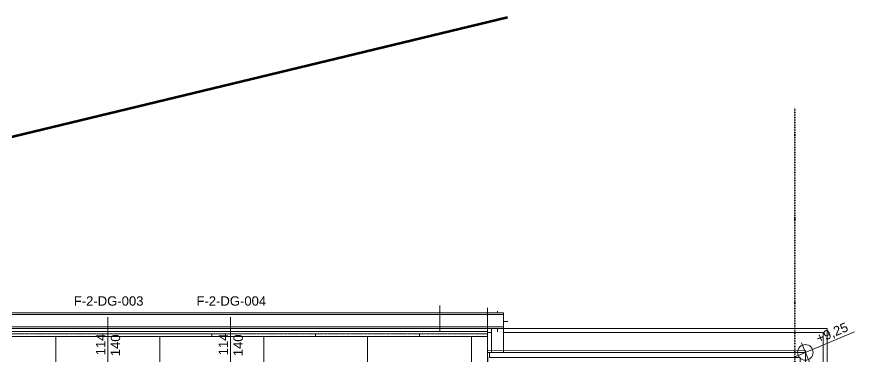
# Model space of a CAD drawing. Header units: metres. Extents: x -17679 to 22565, y -12299 to 33430.
# Drawn here: x 4627 to 12856, y 26810 to 30080 of the extents above; entities that cross this region are included whole.
import ezdxf

# ---------------------------------------------------------------- set-up
doc = ezdxf.new("R2010")
doc.units = ezdxf.units.M
for name, pattern in [('Strich Punkt Mittel', [0.015875, 0.00635, -0.004763, 0, -0.004763]), ('Verdeckt Oben', [0.00225, 0.0015, -0.00075]), ('Verdeckt Unten', [0.005, 0.003, -0.002])]:
    doc.linetypes.add(name, pattern=pattern)
doc.layers.get('0').update_dxf_attribs({"color": 252})
for name, color, linetype, lineweight in [('A-GLAZ-IDEN_', 152, 'Continuous', 9), ('A-ROOF-OTLN', 132, 'Continuous', 5), ('A-ROOF-PATT', 132, 'Continuous', 35), ('A_Dach', 7, 'Continuous', 13), ('A_Decken', 8, 'Continuous', 13), ('A_Fenster', 7, 'Continuous', 13), ('A_Gelaender', 7, 'Continuous', 13), ('A_Grundstuecksgrenze', 5, 'Continuous', 70), ('A_Hilfe', 1, 'Continuous', 5), ('A_Raeume_', 7, 'Continuous', 5), ('A_Raster_', 1, 'Continuous', 9), ('A_Waende', 7, 'Continuous', 13), ('G-ANNO-DIMS_', 111, 'Continuous', 9), ('P-PIPE', 3, 'Continuous', 5), ('P-PIPE-CNTR', 3, 'Continuous', 5)]:
    doc.layers.add(name, color=color, linetype=linetype, lineweight=lineweight)
doc.styles.add('Arial_2', font='arial.ttf', dxfattribs={"height": 0.09})

# ---------------------------------------------------------------- blocks, each defined once
blk = doc.blocks.new('Typ des oberen Holms - Oberer Geländerholm_Innen_-3409383-263_PP_03DG_BT2')
at = {"layer": 'A_Gelaender', "lineweight": 5}
for p, q in [((-5.4698, 92.2215), (-5.4505, 92.2676)), ((-5.4505, 92.2676), (-2.6448, 91.0973)), ((-2.7102, 91.0704), (-5.4698, 92.2215)), ((-2.6448, 91.0973), (-5.1098, 85.1877)), ((-5.156, 85.2069), (-2.7102, 91.0704))]:
    blk.add_line(p, q, dxfattribs=at)
blk = doc.blocks.new('Typ des oberen Holms - Oberer Geländerholm_Innen_-V1-263_PP_03DG_BT2')
at = {"layer": 'A_Gelaender', "lineweight": 5}
for p, q in [((-5.4505, 92.2676), (-5.4698, 92.2215)), ((-5.4505, 92.2676), (-2.6448, 91.0973)), ((-5.4698, 92.2215), (-2.7102, 91.0704)), ((-2.6448, 91.0973), (-5.1098, 85.1877)), ((-2.7102, 91.0704), (-5.156, 85.2069))]:
    blk.add_line(p, q, dxfattribs=at)
blk = doc.blocks.new('Fens_1tlg_OL - DF_OL_DK_1120x2400-V15-263_PP_03DG_BT2')
at = {"layer": 'A_Fenster', "linetype": 'Verdeckt Oben', "lineweight": 5}
blk.add_line((-0.525, 0.26), (0.525, 0.26), dxfattribs=at)
blk = doc.blocks.new('Family - ___-3180367-263_PP_03DG_BT2')
at = {"layer": 'A_Grundstuecksgrenze'}
blk.add_line((-15.6261, 97.0319), (-4.0492, 95.1795), dxfattribs=at)
blk = doc.blocks.new('BS_Fens_DFF - oben-7646409-263_PP_03DG_BT2')
at = {"layer": 'A-GLAZ-IDEN_'}
for p, q in [((0, 0.01076), (0, 0.01311)), ((0, 0.00012), (0, 0.01076))]:
    blk.add_line(p, q, dxfattribs=at)
blk = doc.blocks.new('Höhenkoten - 018-55644-263_PP_03DG_BT2')
at = {"layer": 'G-ANNO-DIMS_'}
for p, q in [((0, 0), (0, 0.002)), ((-0.002, 0), (0.01024, 0)), ((0, 0), (0, -0.002))]:
    blk.add_line(p, q, dxfattribs=at)
blk.add_circle((0, 0), 0.0015, dxfattribs=at)
blk = doc.blocks.new('6546546')
at = {"layer": 'A-ROOF-PATT', "lineweight": 5, "true_color": 0x636466}
h = blk.add_hatch(dxfattribs=at)
h.set_pattern_fill('FP_8', color=251, style=0, pattern_type=2)
h.set_pattern_definition([(179.998, (-1.999, 41.856), (-1.000025, -0.707075), [1, 0]), (179.998, (-1.999, 41.502), (-1.000025, -0.707075), [1, 0]), (269.998, (-2.499, 42.209), (0.999975, -0.707145), [0.35355, -0.35355]), (269.998, (-2.999, 41.856), (0.999975, -0.707145), [0.35355, -0.35355])])
h.paths.add_polyline_path([(-40.5681, 82.7595), (-40.5679, 82.7595), (-40.5681, 83.2395), (-50.9379, 83.2398), (-50.9379, 82.7598), (-50.1979, 82.7598), (-50.1979, 82.8505), (-47.9179, 82.8504), (-47.9179, 82.7597), (-44.7529, 82.7596), (-44.7529, 82.8503), (-42.4729, 82.8503), (-42.4729, 82.7596), (-40.5681, 82.7595)])
at = {"layer": 'A-ROOF-OTLN', "color": 251, "true_color": 0x636466}
for p, q in [((-50.9379, 83.4398), (-40.4136, 83.4395)), ((-40.4136, 83.4395), (-40.4136, 83.2895)), ((-50.9379, 83.4248), (-40.4136, 83.4245)), ((-50.9379, 83.3048), (-40.4136, 83.3045)), ((-50.9379, 83.2898), (-40.4136, 83.2895))]:
    blk.add_line(p, q, dxfattribs=at)
at = {"layer": 'A_Dach', "color": 251, "linetype": 'Verdeckt Unten', "true_color": 0x636466}
for p, q in [((-40.5679, 83.2395), (-50.9379, 83.2398)), ((-40.5679, 82.7595), (-40.5679, 83.2395))]:
    blk.add_line(p, q, dxfattribs=at)
at = {"layer": 'A_Decken', "color": 251, "true_color": 0x636466}
for p, q in [((-40.5679, 83.0594), (-40.548, 83.0594)), ((-40.5679, 83.0544), (-40.4784, 80.7678))]:
    blk.add_line(p, q, dxfattribs=at)
at = {"layer": 'A_Hilfe', "color": 251, "true_color": 0x636466}
for p, q in [((-41.0279, 83.2599), (-41.0279, 83.5099)), ((-40.5679, 83.2599), (-40.5679, 83.4899))]:
    blk.add_line(p, q, dxfattribs=at)
at = {"layer": 'A_Raeume_', "color": 251, "true_color": 0x636466, "flags": 128}
blk.add_lwpolyline([(-40.5679, 83.0795), (-40.5681, 76.6564), (-37.5081, 76.6563), (-37.5079, 83.0794)], close=True, dxfattribs=at)
at = {"layer": 'A_Raster_', "color": 251, "linetype": 'Strich Punkt Mittel', "lineweight": 35, "true_color": 0x636466}
blk.add_line((-37.6095, 46.5266), (-37.6084, 85.4138), dxfattribs=at)
at = {"layer": 'A_Waende', "color": 251, "true_color": 0x636466}
for p, q in [((-40.5679, 83.2395), (-40.5679, 83.2895)), ((-37.2979, 83.29), (-40.4136, 83.2901)), ((-37.2978, 83.2895), (-37.298, 76.6384)), ((-50.9579, 83.2598), (-40.5679, 83.2595)), ((-40.5279, 83.2501), (-40.5679, 83.2501)), ((-37.3379, 83.25), (-40.4136, 83.2501)), ((-37.3378, 83.25), (-37.338, 76.6384)), ((-40.5279, 83.0601), (-40.5679, 83.0601)), ((-37.5279, 83.06), (-40.4136, 83.0601)), ((-37.5279, 83.0601), (-37.5279, 83.0594))]:
    blk.add_line(p, q, dxfattribs=at)
at = {"layer": 'P-PIPE', "color": 251, "true_color": 0x636466}
for p, q in [((-40.5279, 83.2895), (-40.5279, 83.0595)), ((-40.4136, 83.0595), (-40.4136, 83.2895))]:
    blk.add_line(p, q, dxfattribs=at)
at = {"layer": 'P-PIPE-CNTR', "color": 251, "true_color": 0x636466}
for p, q in [((-40.4708, 83.4395), (-40.4708, 83.4565)), ((-40.4136, 83.3565), (-40.3708, 83.3565)), ((-40.4708, 83.2565), (-40.4708, 83.2895))]:
    blk.add_line(p, q, dxfattribs=at)
at = {"layer": 'A-GLAZ-IDEN_', "color": 251, "true_color": 0x636466, "xscale": 49.99999999999998, "yscale": 49.99999999999998, "zscale": 49.99999999999998, "rotation": 359.9982758785824}
for p in [(-44.221, 82.7446), (-43.0401, 82.7446)]:
    blk.add_blockref('BS_Fens_DFF - oben-7646409-263_PP_03DG_BT2', p, dxfattribs=at)
at = {"layer": 'A_Fenster', "color": 251, "linetype": 'Verdeckt Oben', "lineweight": 5, "true_color": 0x636466, "rotation": 359.9982758785824}
blk.add_blockref('Fens_1tlg_OL - DF_OL_DK_1120x2400-V15-263_PP_03DG_BT2', (-43.6132, 82.9796), dxfattribs=at)
at = {"layer": 'A_Gelaender', "color": 251, "lineweight": 5, "true_color": 0x636466, "rotation": 22.64000000000043}
for name in ['Typ des oberen Holms - Oberer Geländerholm_Innen_-3409383-263_PP_03DG_BT2', 'Typ des oberen Holms - Oberer Geländerholm_Innen_-V1-263_PP_03DG_BT2']:
    blk.add_blockref(name, (0, 0), dxfattribs=at)
at = {"layer": 'A_Grundstuecksgrenze', "color": 251, "true_color": 0x636466, "rotation": 22.64000000000043}
blk.add_blockref('Family - ___-3180367-263_PP_03DG_BT2', (0, 0), dxfattribs=at)
at = {"layer": 'G-ANNO-DIMS_', "color": 251, "true_color": 0x636466, "xscale": 49.99999999999998, "yscale": 49.99999999999998, "zscale": 49.99999999999998, "rotation": 22.64000000000044}
blk.add_blockref('Höhenkoten - 018-55644-263_PP_03DG_BT2', (-37.508, 83.0594), dxfattribs=at)
at = {"layer": 'A-GLAZ-IDEN_', "color": 251, "true_color": 0x636466, "char_height": 0.09, "attachment_point": 1, "style": 'Arial_2'}
for s, insert, width, rotation in [('F-2-DG-003', (-44.5498, 83.5993), 0.797679, 359.99828), ('F-2-DG-004', (-43.369, 83.5993), 0.797679, 359.99828), ('114', (-44.3362, 83.0311), 0.252532, 90), ('140', (-44.1938, 83.0225), 0.252532, 90), ('114', (-43.1554, 83.0311), 0.252532, 90), ('140', (-43.0129, 83.0225), 0.252532, 90)]:
    blk.add_mtext(s, dxfattribs=dict(at, insert=insert, width=width, rotation=rotation))
at = {"layer": 'G-ANNO-DIMS_', "color": 251, "true_color": 0x636466, "insert": (-37.4147, 83.2295), "char_height": 0.09, "width": 0.380128, "attachment_point": 1, "rotation": 22.64, "line_spacing_factor": 0.941778, "style": 'Arial_2'}
blk.add_mtext('+9,25', dxfattribs=at)

msp = doc.modelspace()

# ---------------------------------------------------------------- block references
at = {"xscale": 1000, "yscale": 1000, "zscale": 1000}
msp.add_blockref('6546546', (49723.1, -56206.7), dxfattribs=at)

doc.saveas('drawing.dxf')
